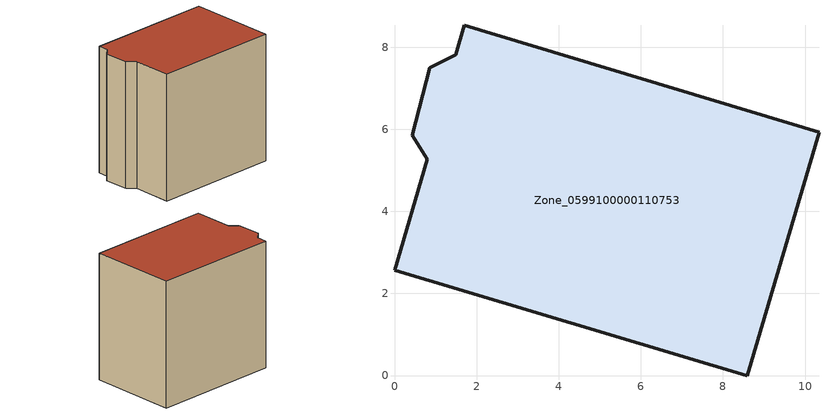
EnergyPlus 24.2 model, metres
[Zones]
Zone_0599100000110753
 floor ground (C_G): 10.34,5.93 8.59,0 0,2.57 0.8,5.27 0.43,5.86 0.86,7.5 1.49,7.82 1.7,8.53 z0
 wall outside (C_F): 1.49,7.82 0.86,7.5 0.43,5.86 0.8,5.27 0,2.57 8.59,0 10.34,5.93 1.7,8.53 1.49,7.82 z0:9.04
 roof outside (C_R): 10.34,5.93 1.7,8.53 1.49,7.82 0.86,7.5 0.43,5.86 0.8,5.27 0,2.57 8.59,0 z9.04
[BUILDING]
Pand.0599100000110753: North Axis=0; Terrain=City; Loads Convergence Tolerance Value=0.04; Temperature Convergence Tolerance Value=0.4; Solar Distribution=FullExterior; Maximum Number of Warmup Days=25; Minimum Number of Warmup Days=1
[Site:Location]
Rotterdam.The.Hague.AP_ZH_NLD Design_Conditions: Latitude=51.96; Longitude=4.45; Time Zone=1; Elevation=-4.5
[SITE:GROUNDTEMPERATURE:BUILDINGSURFACE]
18, 18, 18, 18, 18, 18, 18, 18, 18, 18, 18, 18
[MATERIAL] Thermal Absorptance=0.9; Solar Absorptance=0.7; Visible Absorptance=0.7
Name | Roughness | Thickness | Conductivity | Density | Specific Heat
G.TI.1946 | MediumSmooth | 0.15 | 1 | 540 | 1210
F.TI.1946 | Rough | 0.3 | 0.857143 | 1920 | 840
R.TI.1946 | MediumRough | 0.2 | 0.1 | 1500 | 1000
[CONSTRUCTION]
C_G: G.TI.1946
C_F: F.TI.1946
C_R: R.TI.1946
[ZONE]
Zone_0599100000110753: Type=1; Multiplier=1; Ceiling Height=Autocalculate; Volume=Autocalculate; Floor Area=autocalculate; Part of Total Floor Area=Yes
[ZONEINFILTRATION:DESIGNFLOWRATE]
Infil_Zone_0599100000110753: Zone or ZoneList or Space or SpaceList=Zone_0599100000110753; Schedule=AlwaysOn; Design Flow Rate Calculation Method=Flow/Area; Flow Rate per Floor Area=0.003; Constant Term Coefficient=1; Temperature Term Coefficient=0; Velocity Term Coefficient=0; Velocity Squared Term Coefficient=0
[HVACTEMPLATE:ZONE:IDEALLOADSAIRSYSTEM]
Zone_0599100000110753: Maximum Heating Supply Air Temperature=50; Minimum Cooling Supply Air Temperature=13; Maximum Heating Supply Air Humidity Ratio=0.0156; Minimum Cooling Supply Air Humidity Ratio=0.0077; Heating Limit=NoLimit; Cooling Limit=NoLimit; Dehumidification Control Type=ConstantSensibleHeatRatio; Cooling Sensible Heat Ratio=0.7; Dehumidification Setpoint=60; Humidification Control Type=None; Humidification Setpoint=30; Outdoor Air Method=None; Outdoor Air Flow Rate per Person=0.00944; Outdoor Air Flow Rate per Zone Floor Area=0; Outdoor Air Flow Rate per Zone=0; Demand Controlled Ventilation Type=None; Outdoor Air Economizer Type=NoEconomizer; Heat Recovery Type=None; Sensible Heat Recovery Effectiveness=0.7; Latent Heat Recovery Effectiveness=0.65
[ZONECONTROL:THERMOSTAT]
ThermostatControl_Zone_0599100000110753: Zone or ZoneList=Zone_0599100000110753; Control Type Schedule=DualSetpointControlType; Control 1=Thermostat_Zone_0599100000110753; Temperature Difference Between Cutout And Setpoint=0
[THERMOSTATSETPOINT:DUALSETPOINT]
Thermostat_Zone_0599100000110753: Heating Setpoint Temperature Schedule=HeatingSetpoint_Zone_0599100000110753; Cooling Setpoint Temperature Schedule=CoolingSetpoint_Zone_0599100000110753
[SCHEDULE:COMPACT]
HeatingSetpoint_Zone_0599100000110753: Through: 12/31, For: AllDays, Until: 24:00, 21
CoolingSetpoint_Zone_0599100000110753: Through: 12/31, For: AllDays, Until: 24:00, 24
DualSetpointControlType: Through: 12/31, For: AllDays, Until: 24:00, 4
AlwaysOn: Through: 12/31, For: AllDays, Until: 24:00, 1
